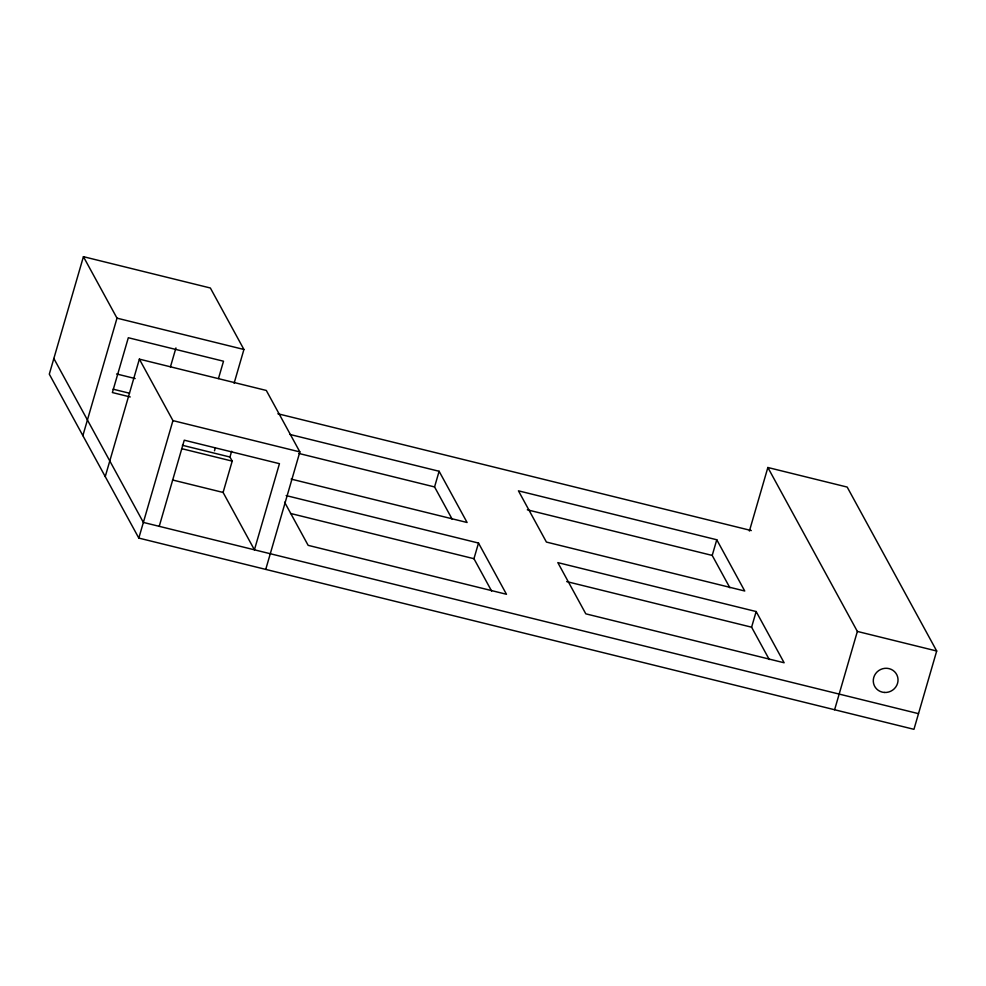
<?xml version="1.0" encoding="UTF-8"?>
<svg xmlns="http://www.w3.org/2000/svg" width="986" height="986" viewBox="0 0 986 986"><rect width="100%" height="100%" fill="white"/><g stroke="black" fill="none" stroke-linecap="round" stroke-linejoin="round"><path stroke-width="1.48" d="M234.113 383.246L243.924 349.475L210.363 287.998L83.428 256.68L49.3 374.162L138.816 538.085L913.948 729.32L936.7 651.007L847.184 487.072L767.86 467.5L749.397 531.035M82.873 435.627L117.001 318.158L83.428 256.68M105.243 476.608L139.371 359.138L266.306 390.456L299.867 451.921L265.739 569.403M170.43 366.915L175.939 347.935M138.816 538.085L172.944 420.615L139.371 359.138M159.227 526.339L184.259 440.187L279.457 463.679L254.425 549.818L223.095 492.445L232.203 461.115L229.96 457.023L231.636 451.255M218.473 378.538L223.514 361.221L128.316 337.73L112.379 392.551L130.238 396.964M214.492 450.787L215.342 447.854M452.229 519.289L434.567 486.936L439.115 471.271L289.995 434.481M491.62 591.058L473.958 558.705L478.506 543.052L286.15 495.588M729.887 587.779L712.212 555.426L716.773 539.761L518.439 490.831L546.417 542.066L744.738 590.996L716.773 539.761M769.277 659.56L751.603 627.195L756.151 611.542L557.829 562.612L585.807 613.834L784.129 662.765L756.151 611.542M834.612 709.747L857.364 631.434L767.86 467.5M117.001 318.158L243.924 349.475M116.582 373.965L135.168 378.55M277.879 413.763L751.32 530.567M113.119 389.187L129.486 393.229M172.944 420.615L299.867 451.921M298.869 453.461L434.567 486.936M527.313 509.811L712.212 555.426M182.361 445.278L229.96 457.023M181.621 448.642L232.203 461.115M291.129 479.085L467.093 522.494L439.115 471.271M857.364 631.434L936.7 651.007M172.525 479.972L223.095 492.445M290.537 513.46L473.958 558.705M566.703 581.58L751.603 627.195M918.496 713.654L143.364 522.42L53.848 358.497M478.506 543.052L506.471 594.275L308.15 545.344L284.597 502.207M884.343 692.455A12.498 11.992 -28.6 0 0 896.977 675.09A12.498 11.992 -28.6 0 0 875.654 673.586A12.498 11.992 -28.6 0 0 884.343 692.455"/></g></svg>
